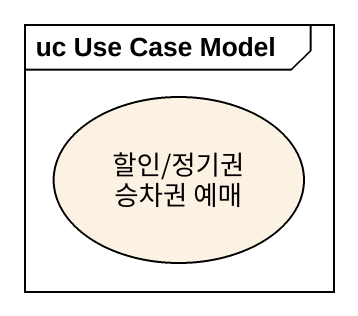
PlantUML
@startuml
mainframe uc Use Case Model
usecase "할인/정기권 승차권 예매" as 할인_정기권_승차권_예매
@enduml
